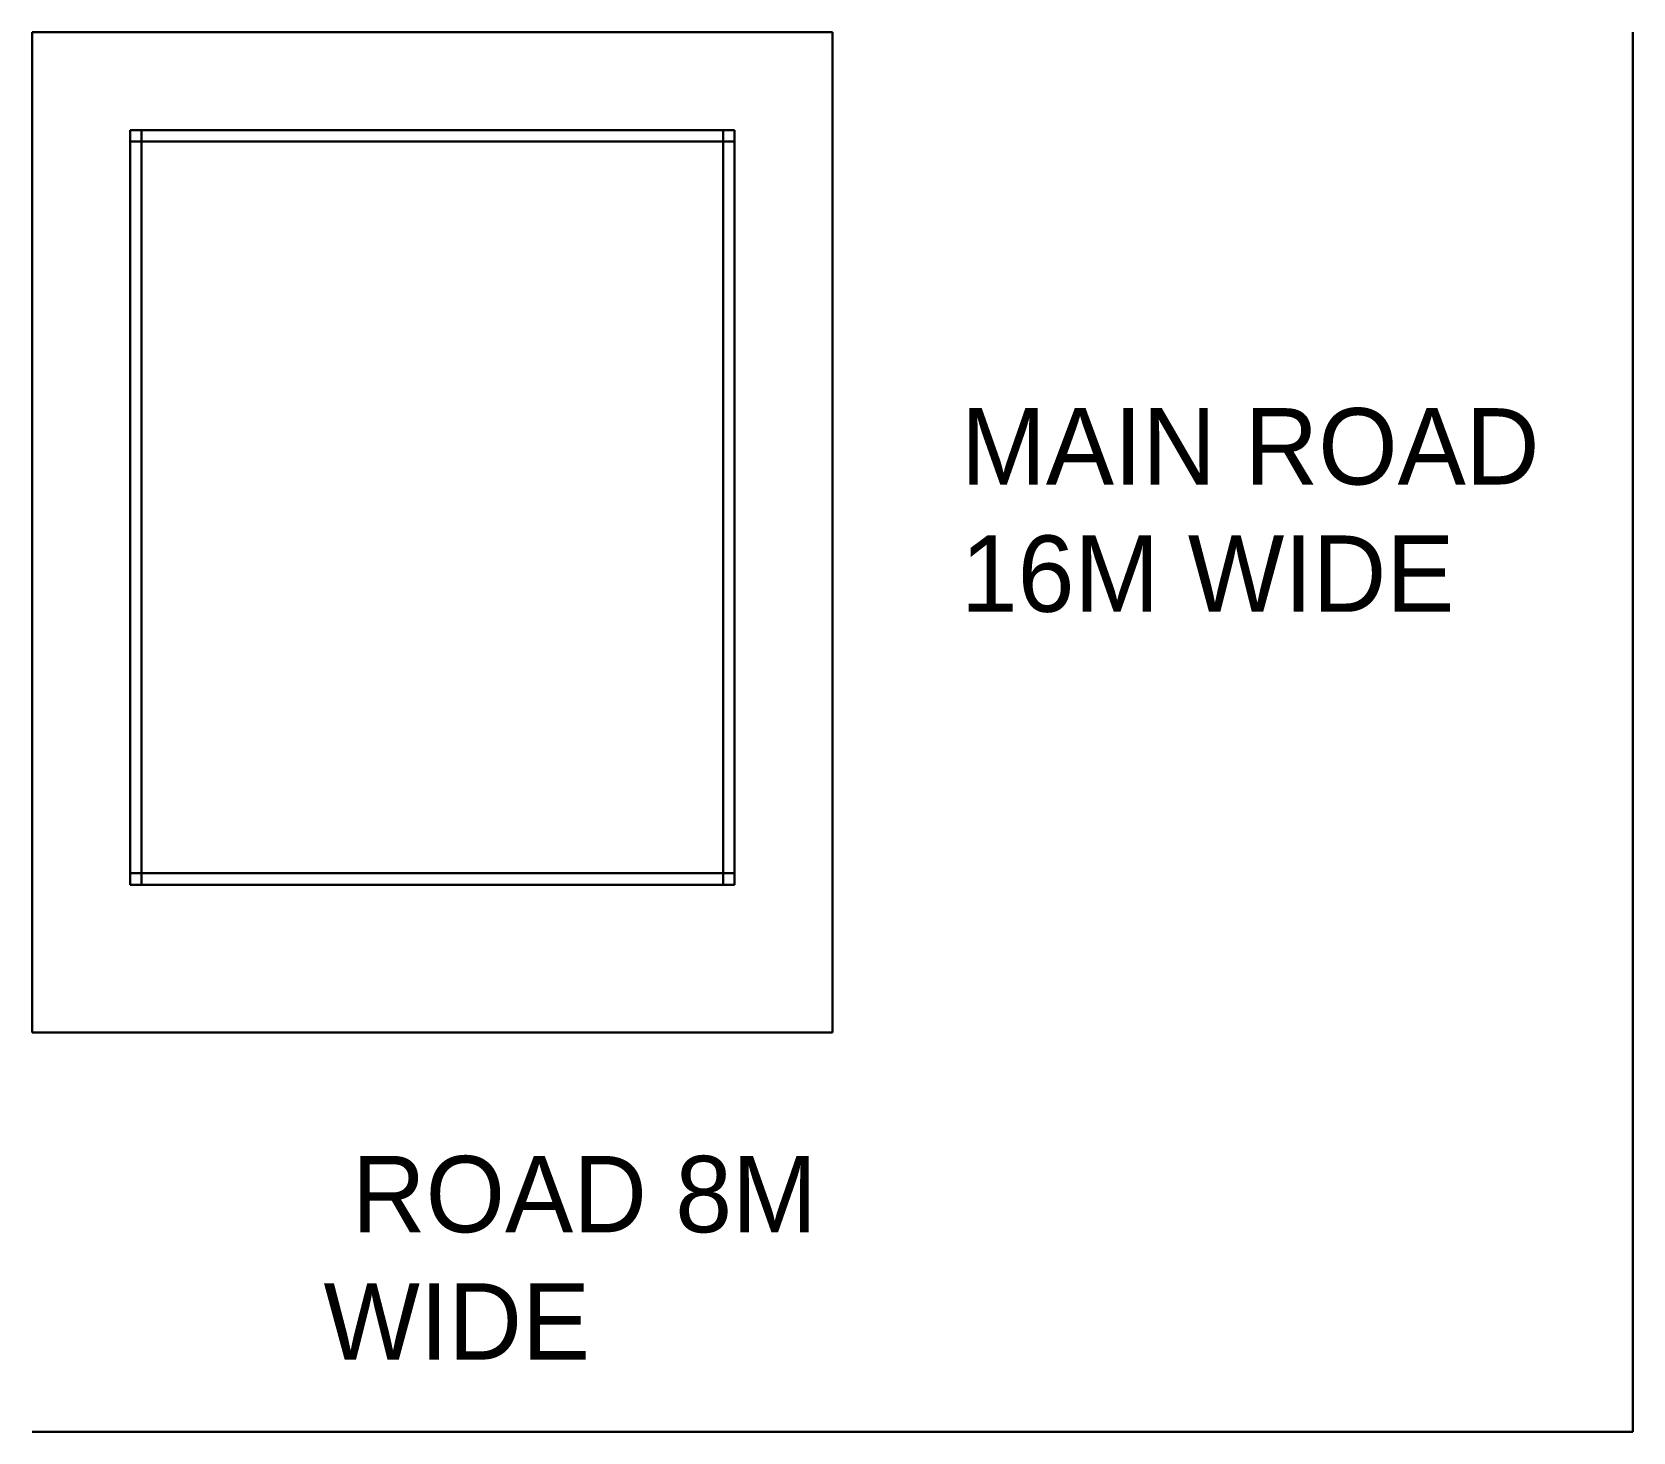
# Model space of a CAD drawing. Extents: x -454308 to 890911, y -14103 to 1343694.
# Drawn here: x 209564 to 210822, y 656042 to 657142 of the extents above; entities that cross this region are included whole.
import ezdxf

# ---------------------------------------------------------------- set-up
doc = ezdxf.new("R2010")
doc.units = 0
doc.header["$MEASUREMENT"] = 0
doc.styles.get("Standard").update_dxf_attribs({"font": 'stylu.ttf', "height": 7})

msp = doc.modelspace()

# ---------------------------------------------------------------- linework, layer by layer
at = {"lineweight": 30}
for p, q in [((209564.469, 657142.482), (210193.469, 657142.482)), ((209564.469, 657142.482), (209564.469, 656356.482)), ((210193.469, 657142.482), (210193.469, 656356.482)), ((210822.469, 657142.482), (210822.469, 656042.482)), ((209641.469, 657065.482), (210116.469, 657065.482)), ((209641.469, 657065.482), (209641.469, 656472.482)), ((209641.469, 657056.482), (210116.469, 657056.482)), ((209650.469, 657065.482), (209650.469, 656472.482)), ((210107.469, 657065.482), (210107.469, 656472.482)), ((210116.469, 657065.482), (210116.469, 656472.482)), ((209641.469, 656481.482), (210116.469, 656481.482)), ((209641.469, 656472.482), (210116.469, 656472.482)), ((209564.469, 656356.482), (210193.469, 656356.482)), ((209564.469, 656042.482), (210822.469, 656042.482))]:
    msp.add_line(p, q, dxfattribs=at)

# ---------------------------------------------------------------- texts
at = {"lineweight": 30, "char_height": 60, "attachment_point": 1}
for s, insert in [('MAIN ROAD 16M WIDE', (210294.33, 656846.946)), (' ROAD 8M WIDE', (209793.527, 656259.393))]:
    msp.add_mtext_dynamic_manual_height_columns(s, width=539.18731, gutter_width=35, heights=[0], dxfattribs=dict(at, insert=insert))

doc.saveas('drawing.dxf')
